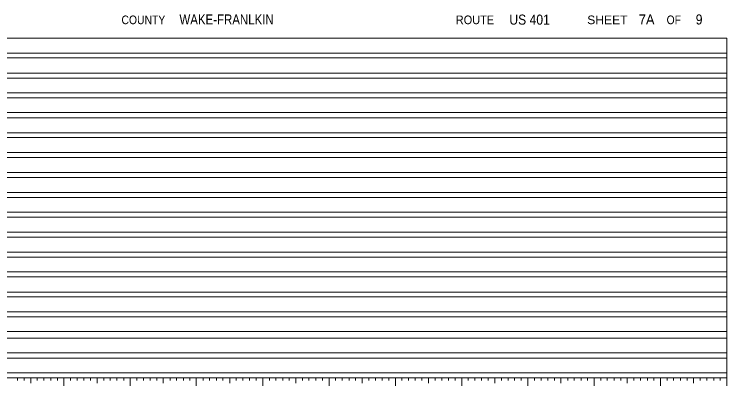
# Model space of a CAD drawing. Extents: x 0.19 to 8.81, y -3.83 to 0.18.
# Drawn here: x 4.502 to 8.808, y -2.066 to 0.178 of the extents above; entities that cross this region are included whole.
import ezdxf
from ezdxf.enums import TextEntityAlignment as Align

# ---------------------------------------------------------------- set-up
doc = ezdxf.new("R2010")
doc.units = 0
doc.header["$LTSCALE"] = 0.012
doc.layers.add('1', color=7, linetype='Continuous', lineweight=13)

msp = doc.modelspace()

# ---------------------------------------------------------------- linework, layer by layer
at = {"layer": '1'}
for p, q in [((0.186, 0.034), (8.808, 0.034)), ((8.808, -2.018), (8.808, 0.034)), ((0.186, -0.086), (8.808, -0.086)), ((0.796, -0.057), (8.808, -0.057)), ((0.394, -0.208), (8.808, -0.208)), ((0.796, -0.177), (8.808, -0.177)), ((0.796, -0.297), (8.808, -0.297)), ((0.394, -0.327), (8.808, -0.327)), ((0.796, -0.416), (8.808, -0.416)), ((0.394, -0.447), (8.808, -0.447)), ((0.796, -0.538), (8.808, -0.538)), ((0.394, -0.566), (8.808, -0.566)), ((0.394, -0.688), (8.808, -0.688)), ((0.796, -0.658), (8.808, -0.658)), ((0.394, -0.808), (8.808, -0.808)), ((0.796, -0.777), (8.808, -0.777)), ((0.796, -0.898), (8.808, -0.898)), ((0.394, -0.928), (8.808, -0.928)), ((0.796, -1.018), (8.808, -1.018)), ((0.394, -1.048), (8.808, -1.048)), ((0.796, -1.138), (8.808, -1.138)), ((0.394, -1.168), (8.808, -1.168)), ((0.394, -1.289), (8.808, -1.289)), ((0.796, -1.259), (8.808, -1.259)), ((0.796, -1.378), (8.808, -1.378)), ((0.394, -1.409), (8.808, -1.409)), ((0.796, -1.5), (8.808, -1.5)), ((0.394, -1.528), (8.808, -1.528)), ((0.796, -1.619), (8.808, -1.619)), ((0.394, -1.65), (8.808, -1.65)), ((0.796, -1.738), (8.808, -1.738)), ((0.186, -1.778), (8.808, -1.778)), ((0.796, -1.868), (8.808, -1.868)), ((0.796, -1.988), (8.808, -1.988)), ((4.522, -2.035), (4.522, -2.018)), ((4.562, -2.035), (4.562, -2.018)), ((4.601, -2.051), (4.601, -2.018)), ((4.641, -2.035), (4.641, -2.018)), ((4.681, -2.035), (4.681, -2.018)), ((4.722, -2.035), (4.722, -2.018)), ((4.762, -2.035), (4.762, -2.018)), ((4.802, -2.066), (4.802, -2.018)), ((4.842, -2.035), (4.842, -2.018)), ((4.882, -2.035), (4.882, -2.018)), ((4.922, -2.035), (4.922, -2.018)), ((4.962, -2.035), (4.962, -2.018)), ((5.002, -2.051), (5.002, -2.018)), ((5.042, -2.035), (5.042, -2.018)), ((5.082, -2.035), (5.082, -2.018)), ((5.122, -2.035), (5.122, -2.018)), ((5.163, -2.035), (5.163, -2.018)), ((5.202, -2.066), (5.202, -2.018)), ((5.242, -2.035), (5.242, -2.018)), ((5.282, -2.035), (5.282, -2.018)), ((5.323, -2.035), (5.323, -2.018)), ((5.363, -2.035), (5.363, -2.018)), ((5.402, -2.051), (5.402, -2.018)), ((5.443, -2.035), (5.443, -2.018)), ((5.482, -2.035), (5.482, -2.018)), ((5.524, -2.035), (5.524, -2.018)), ((5.563, -2.035), (5.563, -2.018)), ((5.602, -2.066), (5.602, -2.018)), ((5.643, -2.035), (5.643, -2.018)), ((5.682, -2.035), (5.682, -2.018)), ((5.724, -2.035), (5.724, -2.018)), ((5.763, -2.035), (5.763, -2.018)), ((5.804, -2.051), (5.804, -2.018)), ((5.843, -2.035), (5.843, -2.018)), ((5.883, -2.035), (5.883, -2.018)), ((5.924, -2.035), (5.924, -2.018)), ((5.964, -2.035), (5.964, -2.018)), ((6.004, -2.066), (6.004, -2.018)), ((6.044, -2.035), (6.044, -2.018)), ((6.083, -2.035), (6.083, -2.018)), ((6.124, -2.035), (6.124, -2.018)), ((6.164, -2.035), (6.164, -2.018)), ((6.204, -2.051), (6.204, -2.018)), ((6.244, -2.035), (6.244, -2.018)), ((6.283, -2.035), (6.283, -2.018)), ((6.325, -2.035), (6.325, -2.018)), ((6.364, -2.035), (6.364, -2.018)), ((6.404, -2.066), (6.404, -2.018)), ((6.444, -2.035), (6.444, -2.018)), ((6.484, -2.035), (6.484, -2.018)), ((6.525, -2.035), (6.525, -2.018)), ((6.564, -2.035), (6.564, -2.018)), ((6.605, -2.051), (6.605, -2.018)), ((6.644, -2.035), (6.644, -2.018)), ((6.685, -2.035), (6.685, -2.018)), ((6.725, -2.035), (6.725, -2.018)), ((6.766, -2.035), (6.766, -2.018)), ((6.805, -2.066), (6.805, -2.018)), ((6.844, -2.035), (6.844, -2.018)), ((6.885, -2.035), (6.885, -2.018)), ((6.925, -2.035), (6.925, -2.018)), ((6.966, -2.035), (6.966, -2.018)), ((7.005, -2.051), (7.005, -2.018)), ((7.045, -2.035), (7.045, -2.018)), ((7.085, -2.035), (7.085, -2.018)), ((7.126, -2.035), (7.126, -2.018)), ((7.166, -2.035), (7.166, -2.018)), ((7.206, -2.066), (7.206, -2.018)), ((7.245, -2.035), (7.245, -2.018)), ((7.286, -2.035), (7.286, -2.018)), ((7.326, -2.035), (7.326, -2.018)), ((7.366, -2.035), (7.366, -2.018)), ((7.406, -2.051), (7.406, -2.018)), ((7.446, -2.035), (7.446, -2.018)), ((7.486, -2.035), (7.486, -2.018)), ((7.526, -2.035), (7.526, -2.018)), ((7.566, -2.035), (7.566, -2.018)), ((7.606, -2.066), (7.606, -2.018)), ((7.646, -2.035), (7.646, -2.018)), ((7.686, -2.035), (7.686, -2.018)), ((7.727, -2.035), (7.727, -2.018)), ((7.767, -2.035), (7.767, -2.018)), ((7.806, -2.051), (7.806, -2.018)), ((7.847, -2.035), (7.847, -2.018)), ((7.886, -2.035), (7.886, -2.018)), ((7.928, -2.035), (7.928, -2.018)), ((7.967, -2.035), (7.967, -2.018)), ((8.006, -2.066), (8.006, -2.018)), ((8.047, -2.035), (8.047, -2.018)), ((8.086, -2.035), (8.086, -2.018)), ((8.128, -2.035), (8.128, -2.018)), ((8.167, -2.035), (8.167, -2.018)), ((8.207, -2.051), (8.207, -2.018)), ((8.247, -2.035), (8.247, -2.018)), ((8.287, -2.035), (8.287, -2.018)), ((8.328, -2.035), (8.328, -2.018)), ((8.368, -2.035), (8.368, -2.018)), ((8.408, -2.066), (8.408, -2.018)), ((8.448, -2.035), (8.448, -2.018)), ((8.487, -2.035), (8.487, -2.018)), ((8.528, -2.035), (8.528, -2.018)), ((8.568, -2.035), (8.568, -2.018)), ((8.608, -2.051), (8.608, -2.018)), ((8.648, -2.035), (8.648, -2.018)), ((8.687, -2.035), (8.687, -2.018)), ((8.729, -2.035), (8.729, -2.018)), ((8.768, -2.035), (8.768, -2.018)), ((8.808, -2.066), (8.808, -2.018))]:
    msp.add_line(p, q, dxfattribs=at)
for points in [[(0.186, -1.899), (0.796, -1.899), (8.808, -1.899)], [(0.186, -2.018), (0.796, -2.018), (8.808, -2.018)]]:
    msp.add_lwpolyline(points, dxfattribs=at)

# ---------------------------------------------------------------- texts
for s, width, p in [('WAKE-FRANLKIN', 0.85, (5.5, 0.116)), ('US 401', 0.9, (7.494, 0.115))]:
    msp.add_text(s, height=0.06094, dxfattribs=dict(at, width=width)).set_placement(p)
for s, height, width, p in [('7A', 0.06094, 0.95, (8.324, 0.116)), ('9', 0.06094, 0.9, (8.641, 0.116)), ('COUNTY', 0.05208, 0.9, (5.282, 0.118)), ('ROUTE', 0.05208, 0.95, (7.286, 0.118)), ('SHEET', 0.05208, 1.05, (8.0865, 0.118)), ('OF', 0.05208, 0.9, (8.488, 0.118))]:
    msp.add_text(s, height=height, dxfattribs=dict(at, width=width)).set_placement(p, align=Align.CENTER)

doc.saveas('drawing.dxf')
